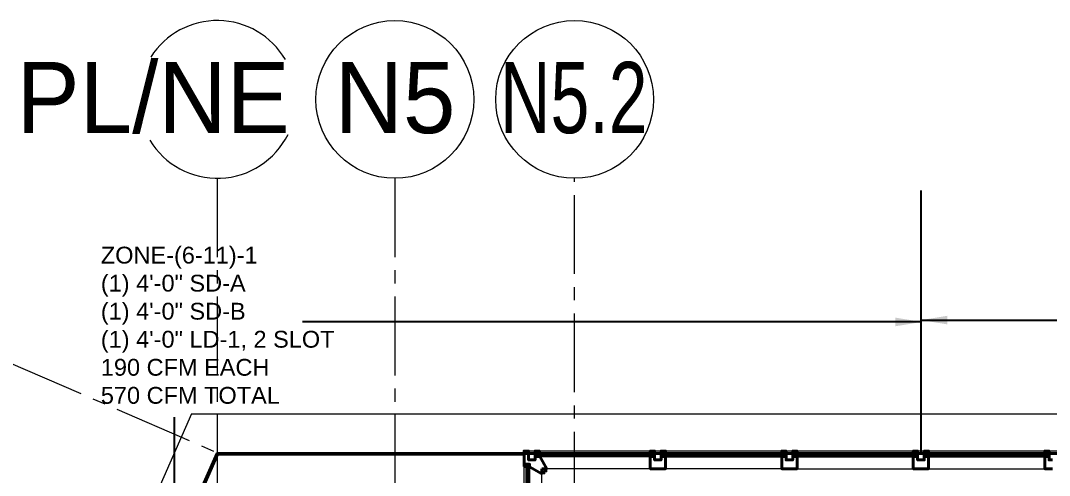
# Model space of a CAD drawing. Header units: inches. Extents: x -26012 to 27, y -3347 to 2082.
# Drawn here: x -24111.8 to -23642.4, y 1532 to 1739.7 of the extents above; entities that cross this region are included whole.
import ezdxf

# ---------------------------------------------------------------- set-up
doc = ezdxf.new("R2010")
doc.units = ezdxf.units.IN
doc.header["$LTSCALE"] = 48
doc.header["$MEASUREMENT"] = 0
doc.linetypes.add('A_Column Grid$0$CENTER2', pattern=[1.125, 0.75, -0.125, 0.125, -0.125])
for name, color, linetype in [('A104$0$A-CLNG-RAIL', 8, 'Continuous'), ('A104$0$A-FLOR-AWNG', 8, 'Continuous'), ('A104$0$A-GLAZ', 8, 'Continuous'), ('A104$0$A-GLAZ-ABOVE', 8, 'Continuous'), ('A104$0$A-GLAZ-CRNA', 8, 'Continuous'), ('A104$0$C-PROP', 8, 'Continuous'), ('A_Column Grid$0$A-GRID-1D1-15', 8, 'A_Column Grid$0$CENTER2'), ('A_Column Grid$0$A-GRID-GRD1-12', 8, 'A_Column Grid$0$CENTER2'), ('A_Column Grid$0$A-GRID-GRD1-15', 8, 'A_Column Grid$0$CENTER2'), ('A_Column Grid$0$A-GRID-ID1-12', 8, 'A_Column Grid$0$CENTER2'), ('M-HVAC-anno', 6, 'Continuous'), ('XREF', 8, 'Continuous')]:
    doc.layers.add(name, color=color, linetype=linetype)
doc.styles.add('A_Column Grid$0$Style-Arial', font='arial.ttf')
doc.styles.add('M08', font='arial.ttf', dxfattribs={"height": 7.68})
doc.styles.get("Standard").update_dxf_attribs({"font": 'simplex.shx'})
doc.dimstyles.new('STANDARD$7', dxfattribs={"dimtxt": 0.18, "dimasz": 0.125, "dimexe": 0.18, "dimexo": 0.06, "dimgap": 0.09, "dimtad": 0, "dimtih": 1, "dimtoh": 1, "dimdec": 4, "dimzin": 0, "dimdsep": 46, "dimtxsty": 'Standard', "dimcen": 0.09, "dimadec": 0, "dimazin": 0, "dimtfac": 1, "dimtdec": 4, "dimtofl": 0, "dimtmove": 0, "dimatfit": 3, "dimfxl": 1, "dimtolj": 1, "dimtzin": 0, "dimarcsym": 0})

# ---------------------------------------------------------------- blocks, each defined once
blk = doc.blocks.new('A104')
at = {"layer": 'A104$0$A-CLNG-RAIL', "lineweight": 13}
for p, q in [((-23873.0387, 1534.7355), (-23873.0387, 1535.0975)), ((-23873.0387, 1535.0975), (-23872.9887, 1535.0975)), ((-23872.9887, 1535.0975), (-23872.9887, 1535.0145)), ((-23872.9887, 1535.0145), (-23872.9537, 1534.8895)), ((-23872.9537, 1534.8895), (-23872.9887, 1534.8895)), ((-23872.9887, 1534.8895), (-23872.9887, 1534.7955)), ((-23872.9887, 1534.7955), (-23872.2027, 1534.7955)), ((-23872.2377, 1534.8895), (-23872.2027, 1535.0145)), ((-23872.2027, 1534.8895), (-23872.2377, 1534.8895)), ((-23872.2027, 1535.0145), (-23872.2027, 1535.0975)), ((-23872.2027, 1535.0975), (-23872.1577, 1535.0975)), ((-23872.2027, 1534.7955), (-23872.2027, 1534.8895)), ((-23872.1577, 1535.0975), (-23872.1577, 1534.8755)), ((-23872.1577, 1534.8755), (-23871.7837, 1534.8755)), ((-23871.7837, 1534.8255), (-23872.0837, 1534.8255)), ((-23872.0837, 1534.8255), (-23872.0837, 1534.7755)), ((-23871.7837, 1534.8755), (-23871.7837, 1535.0975)), ((-23871.7837, 1535.0975), (-23871.7387, 1535.0975)), ((-23871.7837, 1534.7755), (-23871.7837, 1534.8255)), ((-23871.7387, 1535.0975), (-23871.7387, 1534.7355)), ((-23873.6614, 1534.0994), (-23874.0234, 1534.0994)), ((-23874.0234, 1534.0994), (-23874.0234, 1534.0494)), ((-23874.0234, 1534.0494), (-23873.9404, 1534.0494)), ((-23873.9404, 1533.2634), (-23874.0234, 1533.2634)), ((-23874.0234, 1533.2634), (-23874.0234, 1533.2184)), ((-23874.0234, 1533.2184), (-23873.8014, 1533.2184)), ((-23873.8014, 1532.8444), (-23874.0234, 1532.8444)), ((-23874.0234, 1532.8444), (-23874.0234, 1532.7994)), ((-23874.0234, 1532.7994), (-23873.6614, 1532.7994)), ((-23873.9404, 1534.0494), (-23873.8154, 1534.0144)), ((-23873.8154, 1533.2984), (-23873.9404, 1533.2634)), ((-23873.8154, 1534.0144), (-23873.8154, 1534.0494)), ((-23873.8154, 1534.0494), (-23873.7214, 1534.0494)), ((-23873.8154, 1533.2634), (-23873.8154, 1533.2984)), ((-23873.7214, 1533.2634), (-23873.8154, 1533.2634)), ((-23873.8014, 1533.2184), (-23873.8014, 1532.8444)), ((-23873.7514, 1532.8444), (-23873.7514, 1533.1444)), ((-23873.7514, 1533.1444), (-23873.7014, 1533.1444)), ((-23873.7014, 1532.8444), (-23873.7514, 1532.8444)), ((-23873.7214, 1534.0494), (-23873.7214, 1533.2634)), ((-23873.7014, 1533.1444), (-23873.7014, 1533.0844)), ((-23873.7014, 1533.0844), (-23873.6614, 1533.0844)), ((-23873.6614, 1532.9044), (-23873.7014, 1532.9044)), ((-23873.7014, 1532.9044), (-23873.7014, 1532.8444)), ((-23873.6614, 1534.0164), (-23873.6614, 1534.0994)), ((-23873.6264, 1533.8914), (-23873.6614, 1534.0164)), ((-23873.6614, 1533.7974), (-23873.6614, 1533.8914)), ((-23873.6614, 1533.8914), (-23873.6264, 1533.8914)), ((-23872.8354, 1533.7974), (-23873.6614, 1533.7974)), ((-23873.6614, 1533.0844), (-23873.6614, 1533.7474)), ((-23873.6614, 1533.7474), (-23872.8854, 1533.7474)), ((-23873.6614, 1532.7994), (-23873.6614, 1532.9044)), ((-23872.9557, 1534.7355), (-23873.0387, 1534.7355)), ((-23872.8854, 1533.1894), (-23872.9754, 1533.1894)), ((-23872.9754, 1533.1894), (-23872.9754, 1533.0844)), ((-23872.9754, 1533.0844), (-23872.9354, 1533.0844)), ((-23872.9354, 1532.9044), (-23872.9754, 1532.9044)), ((-23872.9754, 1532.9044), (-23872.9754, 1532.7994)), ((-23872.9754, 1532.7994), (-23872.8354, 1532.7994)), ((-23872.8307, 1534.7005), (-23872.9557, 1534.7355)), ((-23872.9354, 1533.0844), (-23872.9354, 1533.1444)), ((-23872.9354, 1533.1444), (-23872.8854, 1533.1444)), ((-23872.9354, 1532.8444), (-23872.9354, 1532.9044)), ((-23872.8854, 1532.8444), (-23872.9354, 1532.8444)), ((-23872.8854, 1533.7474), (-23872.8854, 1533.1894)), ((-23872.8854, 1533.1444), (-23872.8854, 1532.8444)), ((-23872.8354, 1532.7994), (-23872.8354, 1533.7974)), ((-23872.7367, 1534.7355), (-23872.8307, 1534.7355)), ((-23872.8307, 1534.7355), (-23872.8307, 1534.7005)), ((-23872.7367, 1533.9095), (-23872.7367, 1534.7355)), ((-23871.7387, 1533.9095), (-23872.7367, 1533.9095)), ((-23872.0237, 1534.7355), (-23872.6867, 1534.7355)), ((-23872.6867, 1534.7355), (-23872.6867, 1533.9595)), ((-23872.6867, 1533.9595), (-23872.1287, 1533.9595)), ((-23872.1287, 1533.9595), (-23872.1287, 1534.0495)), ((-23872.1287, 1534.0495), (-23872.0237, 1534.0495)), ((-23872.0837, 1534.7755), (-23872.0237, 1534.7755)), ((-23872.0237, 1534.0095), (-23872.0837, 1534.0095)), ((-23872.0837, 1534.0095), (-23872.0837, 1533.9595)), ((-23872.0837, 1533.9595), (-23871.7837, 1533.9595)), ((-23872.0237, 1534.7755), (-23872.0237, 1534.7355)), ((-23872.0237, 1534.0495), (-23872.0237, 1534.0095)), ((-23871.8437, 1534.7355), (-23871.8437, 1534.7755)), ((-23871.8437, 1534.7755), (-23871.7837, 1534.7755)), ((-23871.7387, 1534.7355), (-23871.8437, 1534.7355)), ((-23871.8437, 1534.0095), (-23871.8437, 1534.0495)), ((-23871.8437, 1534.0495), (-23871.7387, 1534.0495)), ((-23871.7837, 1534.0095), (-23871.8437, 1534.0095)), ((-23871.7837, 1533.9595), (-23871.7837, 1534.0095)), ((-23871.7387, 1534.0495), (-23871.7387, 1533.9095))]:
    blk.add_line(p, q, dxfattribs=at)
at = {"layer": 'A104$0$A-CLNG-RAIL', "lineweight": 13, "flags": 128}
for points in [[(-23871.8389, 1534.8023), (-23872.0264, 1534.8023)], [(-23873.7281, 1532.8996), (-23873.7281, 1533.0871)], [(-23873.716, 1533.0547), (-23873.6615, 1533.0668), (-23873.5889, 1533.0728), (-23873.3975, 1533.1187)], [(-23872.93, 1533.0547), (-23872.9845, 1533.0668), (-23873.0571, 1533.0728), (-23873.2485, 1533.1187)], [(-23872.9179, 1532.8996), (-23872.9179, 1533.0871)], [(-23871.9939, 1534.7902), (-23872.006, 1534.7357), (-23872.0121, 1534.663), (-23872.0579, 1534.4716)], [(-23871.9939, 1534.0041), (-23872.006, 1534.0586), (-23872.0121, 1534.1313), (-23872.0579, 1534.3227)], [(-23871.8389, 1533.992), (-23872.0264, 1533.992)]]:
    blk.add_lwpolyline(points, dxfattribs=at)
at = {"layer": 'A104$0$A-CLNG-RAIL', "lineweight": 13}
for points in [[(-23871.9394, 1534.8023), (-23871.9515, 1534.6933), (-23871.9394, 1534.6267), (-23871.9448, 1534.6025), (-23871.9454, 1534.4716)], [(-23871.9186, 1534.8023), (-23871.9212, 1534.7841), (-23871.9273, 1534.7417), (-23871.9152, 1534.6509), (-23871.8976, 1534.6025), (-23871.8753, 1534.4716)], [(-23871.891, 1534.7962), (-23871.891, 1534.7599), (-23871.891, 1534.7054), (-23871.8607, 1534.6328), (-23871.8455, 1534.6025), (-23871.801, 1534.4716)], [(-23871.8607, 1534.7962), (-23871.8728, 1534.7478), (-23871.8546, 1534.6994), (-23871.8183, 1534.6267), (-23871.8031, 1534.6025), (-23871.7479, 1534.4716)], [(-23873.7281, 1533.0002), (-23873.6191, 1533.0123), (-23873.5526, 1533.0002), (-23873.5283, 1533.0055), (-23873.3975, 1533.0061)], [(-23873.7281, 1532.9794), (-23873.7099, 1532.982), (-23873.6676, 1532.988), (-23873.5768, 1532.9759), (-23873.5283, 1532.9583), (-23873.3975, 1532.9361)], [(-23873.722, 1532.9517), (-23873.6857, 1532.9517), (-23873.6312, 1532.9517), (-23873.5586, 1532.9214), (-23873.5283, 1532.9063), (-23873.3975, 1532.8618)], [(-23873.722, 1532.9214), (-23873.6736, 1532.9335), (-23873.6252, 1532.9154), (-23873.5526, 1532.879), (-23873.5283, 1532.8639), (-23873.3975, 1532.8087)], [(-23873.716, 1533.0365), (-23873.6615, 1533.0365), (-23873.601, 1533.0365), (-23873.5526, 1533.0486), (-23873.5283, 1533.0521), (-23873.3975, 1533.0764)], [(-23872.93, 1533.0365), (-23872.9845, 1533.0365), (-23873.045, 1533.0365), (-23873.0934, 1533.0486), (-23873.1176, 1533.0521), (-23873.2485, 1533.0764)], [(-23872.9179, 1533.0002), (-23873.0268, 1533.0123), (-23873.0934, 1533.0002), (-23873.1176, 1533.0055), (-23873.2485, 1533.0061)], [(-23872.9179, 1532.9794), (-23872.936, 1532.982), (-23872.9784, 1532.988), (-23873.0692, 1532.9759), (-23873.1176, 1532.9583), (-23873.2485, 1532.9361)], [(-23872.9239, 1532.9517), (-23872.9602, 1532.9517), (-23873.0147, 1532.9517), (-23873.0874, 1532.9214), (-23873.1176, 1532.9063), (-23873.2485, 1532.8618)], [(-23872.9239, 1532.9214), (-23872.9724, 1532.9335), (-23873.0208, 1532.9154), (-23873.0934, 1532.879), (-23873.1176, 1532.8639), (-23873.2485, 1532.8087)], [(-23871.9758, 1534.7902), (-23871.9758, 1534.7357), (-23871.9758, 1534.6751), (-23871.9879, 1534.6267), (-23871.9913, 1534.6025), (-23872.0156, 1534.4716)], [(-23871.9758, 1534.0041), (-23871.9758, 1534.0586), (-23871.9758, 1534.1192), (-23871.9879, 1534.1676), (-23871.9913, 1534.1918), (-23872.0156, 1534.3227)], [(-23871.9394, 1533.992), (-23871.9515, 1534.101), (-23871.9394, 1534.1676), (-23871.9448, 1534.1918), (-23871.9454, 1534.3227)], [(-23871.9186, 1533.992), (-23871.9212, 1534.0102), (-23871.9273, 1534.0526), (-23871.9152, 1534.1434), (-23871.8976, 1534.1918), (-23871.8753, 1534.3227)], [(-23871.891, 1533.9981), (-23871.891, 1534.0344), (-23871.891, 1534.0889), (-23871.8607, 1534.1615), (-23871.8455, 1534.1918), (-23871.801, 1534.3227)], [(-23871.8607, 1533.9981), (-23871.8728, 1534.0465), (-23871.8546, 1534.0949), (-23871.8183, 1534.1676), (-23871.8031, 1534.1918), (-23871.7479, 1534.3227)]]:
    blk.add_open_spline(points, degree=3, dxfattribs=at)
for points in [[(-23872.8354, 1533.8595), (-23871.7387, 1533.8595), (-23871.7387, 1533.9095), (-23872.8354, 1533.9095)], [(-23872.7854, 1533.8595), (-23872.7854, 1532.7994), (-23872.8354, 1532.7994), (-23872.8354, 1533.8595)]]:
    blk.add_3dface(points, dxfattribs=at)
at = {"layer": 'A104$0$A-FLOR-AWNG', "lineweight": 0}
for p, q in [((-24033.7396, 1560.0949), (-24684.5815, 90.1818)), ((-24033.7396, 1560.0949), (-24195.532, 1194.69)), ((-24033.7396, 1560.0949), (-21043.1174, 1560.0949)), ((-24033.7396, 1560.0949), (-23668.5007, 1560.0949)), ((-24022.024, 1542.0949), (-24087.6291, 1393.9272)), ((-24021.6172, 1541.4699), (-24087.0576, 1393.6742)), ((-24022.024, 1542.0949), (-23882.0254, 1542.0949)), ((-24021.6172, 1541.4699), (-23882.0254, 1541.4699))]:
    blk.add_line(p, q, dxfattribs=at)
at = {"layer": 'A104$0$A-GLAZ', "lineweight": 0}
for p, q in [((-21060.0239, 1543.0949), (-23882.0254, 1543.0991)), ((-23668.5007, 1543.0987), (-23882.0254, 1543.0991)), ((-23823.7728, 1541.8475), (-23875.774, 1541.8475)), ((-23823.7728, 1541.3475), (-23875.774, 1541.3475)), ((-23763.7734, 1541.8475), (-23818.2734, 1541.8475)), ((-23763.7734, 1541.3475), (-23818.2734, 1541.3475)), ((-23758.2739, 1541.8475), (-23703.7739, 1541.8475)), ((-23758.2739, 1541.3475), (-23703.7739, 1541.3475)), ((-23698.2739, 1541.8475), (-23643.7739, 1541.8475)), ((-23698.2739, 1541.3475), (-23643.7739, 1541.3475)), ((-23824.5234, 1535.0975), (-23874.0234, 1535.0975)), ((-23764.5234, 1535.0975), (-23817.5234, 1535.0975)), ((-23757.5239, 1535.0975), (-23704.5239, 1535.0975)), ((-23697.5239, 1535.0975), (-23644.5239, 1535.0975))]:
    blk.add_line(p, q, dxfattribs=at)
at = {"layer": 'A104$0$A-GLAZ', "lineweight": 30}
for p, q in [((-23875.7755, 1540.849), (-23875.7755, 1542.0975)), ((-23823.7728, 1542.0975), (-23875.774, 1542.0975)), ((-23875.774, 1541.0975), (-23875.774, 1542.0975)), ((-23823.7739, 1540.8484), (-23875.774, 1540.8484))]:
    blk.add_line(p, q, dxfattribs=at)
at = {"layer": 'A104$0$A-GLAZ', "lineweight": 40}
for p, q in [((-23823.7728, 1540.8475), (-23823.7728, 1542.0975)), ((-23763.7734, 1542.0975), (-23818.2734, 1542.0975)), ((-23818.2734, 1540.8475), (-23818.2734, 1542.0975)), ((-23763.7734, 1540.8475), (-23818.2734, 1540.8475)), ((-23763.7734, 1540.8475), (-23763.7734, 1542.0975)), ((-23758.2739, 1540.8475), (-23758.2739, 1542.0975)), ((-23758.2739, 1542.0975), (-23703.7739, 1542.0975)), ((-23758.2739, 1540.8475), (-23703.7739, 1540.8475)), ((-23703.7739, 1540.8475), (-23703.7739, 1542.0975)), ((-23698.2739, 1540.8475), (-23698.2739, 1542.0975)), ((-23698.2739, 1542.0975), (-23643.7739, 1542.0975)), ((-23698.2739, 1540.8475), (-23643.7739, 1540.8475)), ((-23643.7739, 1540.8475), (-23643.7739, 1542.0975)), ((-23871.7253, 1535.0975), (-23874.0234, 1535.0975)), ((-23874.0234, 1532.7994), (-23874.0234, 1535.0975))]:
    blk.add_line(p, q, dxfattribs=at)
at = {"layer": 'A104$0$A-GLAZ', "lineweight": 0, "flags": 128}
blk.add_lwpolyline([(-24088.548, 1394.3341), (-23923.6618, 1321.3286), (-23882.0234, 1362.5121), (-23882.0254, 1543.0991)], dxfattribs=at)
at = {"layer": 'A104$0$A-GLAZ', "lineweight": 40, "flags": 128}
for points in [[(-23878.5239, 1539.0928), (-23880.0236, 1539.0928), (-23880.0236, 1543.0996), (-23882.0236, 1543.0996), (-23882.0236, 1542.3496), (-23882.0236, 1540.8496), (-23882.0236, 1536.0928)], [(-23880.0236, 1539.0853), (-23880.0236, 1543.0996)], [(-23878.5239, 1539.0928), (-23877.0242, 1539.0928), (-23877.0242, 1543.0996), (-23875.0242, 1543.0996), (-23875.0242, 1542.3496), (-23876.0242, 1542.3496), (-23876.0242, 1540.5976), (-23874.9255, 1540.5977), (-23871.7253, 1535.0975)], [(-23821.0231, 1539.0975), (-23822.5228, 1539.0975), (-23822.5228, 1543.0975), (-23824.5228, 1543.0975), (-23824.5228, 1542.3475), (-23823.5228, 1542.3475), (-23823.5228, 1540.5975), (-23824.5228, 1540.5975), (-23824.5228, 1535.0975), (-23821.0231, 1535.0975)], [(-23821.0231, 1539.0975), (-23819.5234, 1539.0975), (-23819.5234, 1543.0975), (-23817.5234, 1543.0975), (-23817.5234, 1542.3475), (-23818.5234, 1542.3475), (-23818.5234, 1540.5975), (-23817.5234, 1540.5975), (-23817.5234, 1535.0975), (-23821.0231, 1535.0975)], [(-23761.0231, 1539.0975), (-23762.5234, 1539.0975), (-23762.5234, 1543.0975), (-23764.5234, 1543.0975), (-23764.5234, 1542.3475), (-23763.5234, 1542.3475), (-23763.5234, 1540.5975), (-23764.5234, 1540.5975), (-23764.5234, 1535.0975), (-23761.0231, 1535.0975)], [(-23761.0242, 1539.0975), (-23759.5239, 1539.0975), (-23759.5239, 1543.0975), (-23757.5239, 1543.0975), (-23757.5239, 1542.3475), (-23758.5239, 1542.3475), (-23758.5239, 1540.5975), (-23757.5239, 1540.5975), (-23757.5239, 1535.0975), (-23761.0242, 1535.0975)], [(-23701.0242, 1539.0975), (-23702.5239, 1539.0975), (-23702.5239, 1543.0975), (-23704.5239, 1543.0975), (-23704.5239, 1542.3475), (-23703.5239, 1542.3475), (-23703.5239, 1540.5975), (-23704.5239, 1540.5975), (-23704.5239, 1535.0975), (-23701.0242, 1535.0975)], [(-23701.0242, 1539.0975), (-23699.5239, 1539.0975), (-23699.5239, 1543.0975), (-23697.5239, 1543.0975), (-23697.5239, 1542.3475), (-23698.5239, 1542.3475), (-23698.5239, 1540.5975), (-23697.5239, 1540.5975), (-23697.5239, 1535.0975), (-23701.0242, 1535.0975)], [(-23641.0242, 1539.0975), (-23642.5239, 1539.0975), (-23642.5239, 1543.0975), (-23644.5239, 1543.0975), (-23644.5239, 1542.3475), (-23643.5239, 1542.3475), (-23643.5239, 1540.5975), (-23644.5239, 1540.5975), (-23644.5239, 1535.0975), (-23641.0242, 1535.0975)], [(-23882.0255, 1536.0984), (-23881.2755, 1536.0984), (-23881.2755, 1537.0984), (-23879.5235, 1537.0984), (-23879.5236, 1535.9997), (-23874.0234, 1532.7994)]]:
    blk.add_lwpolyline(points, dxfattribs=at)
at = {"layer": 'A104$0$A-GLAZ', "lineweight": 0}
for p in [(-23882.0254, 1543.099), (-23882.0231, 1542.099), (-23882.0231, 1542.099), (-23881.5219, 1542.0982), (-23881.0219, 1542.0975)]:
    blk.add_point(p, dxfattribs=at)
at = {"layer": 'A104$0$A-GLAZ-ABOVE', "lineweight": 13}
for p, q in [((-23873.068, 1534.7295), (-23873.068, 1535.0915)), ((-23873.068, 1535.0915), (-23873.018, 1535.0915)), ((-23873.018, 1535.0915), (-23873.018, 1535.0085)), ((-23873.018, 1535.0085), (-23872.983, 1534.8835)), ((-23872.983, 1534.8835), (-23873.018, 1534.8835)), ((-23873.018, 1534.8835), (-23873.018, 1534.7895)), ((-23872.267, 1534.8835), (-23872.232, 1535.0085)), ((-23872.232, 1534.8835), (-23872.267, 1534.8835)), ((-23872.232, 1535.0085), (-23872.232, 1535.0915)), ((-23872.232, 1535.0915), (-23872.187, 1535.0915)), ((-23872.232, 1534.7895), (-23872.232, 1534.8835)), ((-23872.187, 1535.0915), (-23872.187, 1534.8695)), ((-23872.187, 1534.8695), (-23871.813, 1534.8695)), ((-23871.813, 1534.8195), (-23872.113, 1534.8195)), ((-23872.113, 1534.8195), (-23872.113, 1534.7695)), ((-23871.813, 1534.8695), (-23871.813, 1535.0915)), ((-23871.813, 1535.0915), (-23871.768, 1535.0915)), ((-23871.813, 1534.7695), (-23871.813, 1534.8195)), ((-23871.768, 1535.0915), (-23871.768, 1534.7295)), ((-23873.6554, 1534.1415), (-23874.0174, 1534.1415)), ((-23874.0174, 1534.1415), (-23874.0174, 1534.0915)), ((-23874.0174, 1534.0915), (-23873.9344, 1534.0915)), ((-23873.9344, 1533.3055), (-23874.0174, 1533.3055)), ((-23874.0174, 1533.3055), (-23874.0174, 1533.2605)), ((-23874.0174, 1533.2605), (-23873.7954, 1533.2605)), ((-23873.7954, 1532.8865), (-23874.0174, 1532.8865)), ((-23874.0174, 1532.8865), (-23874.0174, 1532.8415)), ((-23874.0174, 1532.8415), (-23873.6554, 1532.8415)), ((-23873.9344, 1534.0915), (-23873.8094, 1534.0565)), ((-23873.8094, 1533.3405), (-23873.9344, 1533.3055)), ((-23873.8094, 1534.0565), (-23873.8094, 1534.0915)), ((-23873.8094, 1534.0915), (-23873.7154, 1534.0915)), ((-23873.8094, 1533.3055), (-23873.8094, 1533.3405)), ((-23873.7154, 1533.3055), (-23873.8094, 1533.3055)), ((-23873.7954, 1533.2605), (-23873.7954, 1532.8865)), ((-23873.7454, 1532.8865), (-23873.7454, 1533.1865)), ((-23873.7454, 1533.1865), (-23873.6954, 1533.1865)), ((-23873.6954, 1532.8865), (-23873.7454, 1532.8865)), ((-23873.7154, 1534.0915), (-23873.7154, 1533.3055)), ((-23873.6954, 1533.1865), (-23873.6954, 1533.1265)), ((-23873.6954, 1533.1265), (-23873.6554, 1533.1265)), ((-23873.6554, 1532.9465), (-23873.6954, 1532.9465)), ((-23873.6954, 1532.9465), (-23873.6954, 1532.8865)), ((-23873.6554, 1534.0585), (-23873.6554, 1534.1415)), ((-23873.6204, 1533.9335), (-23873.6554, 1534.0585)), ((-23873.6554, 1533.8395), (-23873.6554, 1533.9335)), ((-23873.6554, 1533.9335), (-23873.6204, 1533.9335)), ((-23872.8294, 1533.8395), (-23873.6554, 1533.8395)), ((-23873.6554, 1533.1265), (-23873.6554, 1533.7895)), ((-23873.6554, 1533.7895), (-23872.8794, 1533.7895)), ((-23873.6554, 1532.8415), (-23873.6554, 1532.9465)), ((-23872.985, 1534.7295), (-23873.068, 1534.7295)), ((-23873.018, 1534.7895), (-23872.232, 1534.7895)), ((-23872.86, 1534.6945), (-23872.985, 1534.7295)), ((-23872.8794, 1533.2315), (-23872.9694, 1533.2315)), ((-23872.9694, 1533.2315), (-23872.9694, 1533.1265)), ((-23872.9694, 1533.1265), (-23872.9294, 1533.1265)), ((-23872.9294, 1532.9465), (-23872.9694, 1532.9465)), ((-23872.9694, 1532.9465), (-23872.9694, 1532.8415)), ((-23872.9694, 1532.8415), (-23872.8294, 1532.8415)), ((-23872.9294, 1533.1265), (-23872.9294, 1533.1865)), ((-23872.9294, 1533.1865), (-23872.8794, 1533.1865)), ((-23872.9294, 1532.8865), (-23872.9294, 1532.9465)), ((-23872.8794, 1532.8865), (-23872.9294, 1532.8865)), ((-23872.8794, 1533.7895), (-23872.8794, 1533.2315)), ((-23872.8794, 1533.1865), (-23872.8794, 1532.8865)), ((-23872.766, 1534.7295), (-23872.86, 1534.7295)), ((-23872.86, 1534.7295), (-23872.86, 1534.6945)), ((-23872.8294, 1532.8415), (-23872.8294, 1533.8395)), ((-23872.766, 1533.9035), (-23872.766, 1534.7295)), ((-23871.768, 1533.9035), (-23872.766, 1533.9035)), ((-23872.053, 1534.7295), (-23872.716, 1534.7295)), ((-23872.716, 1534.7295), (-23872.716, 1533.9535)), ((-23872.716, 1533.9535), (-23872.158, 1533.9535)), ((-23872.158, 1533.9535), (-23872.158, 1534.0435)), ((-23872.158, 1534.0435), (-23872.053, 1534.0435)), ((-23872.113, 1534.7695), (-23872.053, 1534.7695)), ((-23872.053, 1534.0035), (-23872.113, 1534.0035)), ((-23872.113, 1534.0035), (-23872.113, 1533.9535)), ((-23872.113, 1533.9535), (-23871.813, 1533.9535)), ((-23872.053, 1534.7695), (-23872.053, 1534.7295)), ((-23872.053, 1534.0435), (-23872.053, 1534.0035)), ((-23871.873, 1534.7295), (-23871.873, 1534.7695)), ((-23871.873, 1534.7695), (-23871.813, 1534.7695)), ((-23871.768, 1534.7295), (-23871.873, 1534.7295)), ((-23871.873, 1534.0035), (-23871.873, 1534.0435)), ((-23871.873, 1534.0435), (-23871.768, 1534.0435)), ((-23871.813, 1534.0035), (-23871.873, 1534.0035)), ((-23871.813, 1533.9535), (-23871.813, 1534.0035)), ((-23871.768, 1534.0435), (-23871.768, 1533.9035))]:
    blk.add_line(p, q, dxfattribs=at)
at = {"layer": 'A104$0$A-GLAZ-ABOVE', "lineweight": 13, "flags": 128}
for points in [[(-23871.8682, 1534.7963), (-23872.0557, 1534.7963)], [(-23873.7221, 1532.9418), (-23873.7221, 1533.1293)], [(-23873.71, 1533.0968), (-23873.6555, 1533.1089), (-23873.5829, 1533.115), (-23873.3915, 1533.1608)], [(-23872.924, 1533.0968), (-23872.9785, 1533.1089), (-23873.0511, 1533.115), (-23873.2425, 1533.1608)], [(-23872.9119, 1532.9418), (-23872.9119, 1533.1293)], [(-23872.0232, 1534.7842), (-23872.0353, 1534.7297), (-23872.0414, 1534.6571), (-23872.0872, 1534.4657)], [(-23872.0232, 1533.9982), (-23872.0353, 1534.0527), (-23872.0414, 1534.1253), (-23872.0872, 1534.3167)], [(-23871.8682, 1533.9861), (-23872.0557, 1533.9861)]]:
    blk.add_lwpolyline(points, dxfattribs=at)
at = {"layer": 'A104$0$A-GLAZ-ABOVE', "lineweight": 13}
for points in [[(-23871.9687, 1534.7963), (-23871.9808, 1534.6873), (-23871.9687, 1534.6207), (-23871.9741, 1534.5965), (-23871.9747, 1534.4657)], [(-23871.9479, 1534.7963), (-23871.9505, 1534.7781), (-23871.9566, 1534.7358), (-23871.9445, 1534.645), (-23871.9268, 1534.5965), (-23871.9046, 1534.4657)], [(-23871.9202, 1534.7902), (-23871.9202, 1534.7539), (-23871.9202, 1534.6994), (-23871.8899, 1534.6268), (-23871.8748, 1534.5965), (-23871.8303, 1534.4657)], [(-23871.8899, 1534.7902), (-23871.9021, 1534.7418), (-23871.8839, 1534.6934), (-23871.8475, 1534.6207), (-23871.8324, 1534.5965), (-23871.7772, 1534.4657)], [(-23873.7221, 1533.0423), (-23873.6132, 1533.0544), (-23873.5466, 1533.0423), (-23873.5224, 1533.0477), (-23873.3915, 1533.0482)], [(-23873.7221, 1533.0215), (-23873.704, 1533.0241), (-23873.6616, 1533.0302), (-23873.5708, 1533.018), (-23873.5224, 1533.0004), (-23873.3915, 1532.9782)], [(-23873.7161, 1532.9938), (-23873.6798, 1532.9938), (-23873.6253, 1532.9938), (-23873.5526, 1532.9635), (-23873.5224, 1532.9484), (-23873.3915, 1532.9039)], [(-23873.7161, 1532.9635), (-23873.6676, 1532.9756), (-23873.6192, 1532.9575), (-23873.5466, 1532.9211), (-23873.5224, 1532.906), (-23873.3915, 1532.8508)], [(-23873.71, 1533.0786), (-23873.6555, 1533.0786), (-23873.595, 1533.0786), (-23873.5466, 1533.0907), (-23873.5224, 1533.0942), (-23873.3915, 1533.1185)], [(-23872.924, 1533.0786), (-23872.9785, 1533.0786), (-23873.039, 1533.0786), (-23873.0874, 1533.0907), (-23873.1117, 1533.0942), (-23873.2425, 1533.1185)], [(-23872.9119, 1533.0423), (-23873.0209, 1533.0544), (-23873.0874, 1533.0423), (-23873.1117, 1533.0477), (-23873.2425, 1533.0482)], [(-23872.9119, 1533.0215), (-23872.9301, 1533.0241), (-23872.9724, 1533.0302), (-23873.0632, 1533.018), (-23873.1117, 1533.0004), (-23873.2425, 1532.9782)], [(-23872.918, 1532.9938), (-23872.9543, 1532.9938), (-23873.0088, 1532.9938), (-23873.0814, 1532.9635), (-23873.1117, 1532.9484), (-23873.2425, 1532.9039)], [(-23872.918, 1532.9635), (-23872.9664, 1532.9756), (-23873.0148, 1532.9575), (-23873.0874, 1532.9211), (-23873.1117, 1532.906), (-23873.2425, 1532.8508)], [(-23872.005, 1534.7842), (-23872.005, 1534.7297), (-23872.005, 1534.6692), (-23872.0172, 1534.6207), (-23872.0206, 1534.5965), (-23872.0449, 1534.4657)], [(-23872.005, 1533.9982), (-23872.005, 1534.0527), (-23872.005, 1534.1132), (-23872.0172, 1534.1616), (-23872.0206, 1534.1858), (-23872.0449, 1534.3167)], [(-23871.9687, 1533.9861), (-23871.9808, 1534.095), (-23871.9687, 1534.1616), (-23871.9741, 1534.1858), (-23871.9747, 1534.3167)], [(-23871.9479, 1533.9861), (-23871.9505, 1534.0042), (-23871.9566, 1534.0466), (-23871.9445, 1534.1374), (-23871.9268, 1534.1858), (-23871.9046, 1534.3167)], [(-23871.9202, 1533.9921), (-23871.9202, 1534.0284), (-23871.9202, 1534.0829), (-23871.8899, 1534.1556), (-23871.8748, 1534.1858), (-23871.8303, 1534.3167)], [(-23871.8899, 1533.9921), (-23871.9021, 1534.0405), (-23871.8839, 1534.089), (-23871.8475, 1534.1616), (-23871.8324, 1534.1858), (-23871.7772, 1534.3167)]]:
    blk.add_open_spline(points, degree=3, dxfattribs=at)
at = {"layer": 'A104$0$A-GLAZ-CRNA', "lineweight": 30}
for p, q in [((-23881.0231, 1482.7228), (-23881.0231, 1536.8482)), ((-23879.773, 1482.7219), (-23879.773, 1536.8482))]:
    blk.add_line(p, q, dxfattribs=at)
at = {"layer": 'A104$0$A-GLAZ-CRNA', "lineweight": 0}
for p, q in [((-23880.7731, 1482.7228), (-23880.7731, 1536.8482)), ((-23880.2731, 1482.7228), (-23880.2731, 1536.8482)), ((-23874.0234, 1359.1754), (-23874.0234, 1535.0975))]:
    blk.add_line(p, q, dxfattribs=at)
at = {"layer": 'A104$0$C-PROP', "lineweight": 40, "flags": 128}
blk.add_lwpolyline([(-25004.5437, -676.9041), (-24022.0239, 1542.095), (-21061.0239, 1542.095), (-21061.0239, -676.9042)], dxfattribs=at)
blk = doc.blocks.new('A_Column Grid')
at = {"layer": 'A_Column Grid$0$A-GRID-1D1-15', "linetype": 'Continuous', "lineweight": 13}
blk.add_circle((-23941.02, 1703.67), 36, dxfattribs=at)
for start, end in [(30.3806, 147.4972), (211.1692, 333.6656)]:
    blk.add_arc((-24022.02, 1703.67), 36, start, end, dxfattribs=at)
at = {"layer": 'A_Column Grid$0$A-GRID-GRD1-12', "lineweight": 0}
blk.add_line((-23859.02, 1299.98), (-23859.02, 1667.67), dxfattribs=at)
at = {"layer": 'A_Column Grid$0$A-GRID-GRD1-15', "lineweight": 0}
for p, q in [((-24022.03, 1667.67), (-24022.03, 1340.91)), ((-23941.02, 1667.67), (-23941.02, -2700.91)), ((-24117.34, 1583.73), (-24022.03, 1542.39))]:
    blk.add_line(p, q, dxfattribs=at)
at = {"layer": 'A_Column Grid$0$A-GRID-ID1-12', "linetype": 'Continuous', "lineweight": 13}
blk.add_circle((-23859.02, 1703.67), 36, dxfattribs=at)
at = {"layer": 'A_Column Grid$0$A-GRID-1D1-15', "linetype": 'Continuous', "lineweight": 13, "style": 'A_Column Grid$0$Style-Arial', "width": 0.95}
for s, p in [('PL/NE', (-24113.61, 1688.27)), ('N5', (-23968.48, 1688.27))]:
    blk.add_text(s, height=32.5, dxfattribs=at).set_placement(p)
at = {"layer": 'A_Column Grid$0$A-GRID-ID1-12', "linetype": 'Continuous', "lineweight": 13, "style": 'A_Column Grid$0$Style-Arial', "width": 0.701538}
blk.add_text('N5.2', height=32.5, dxfattribs=at).set_placement((-23893, 1688.27))

msp = doc.modelspace()

# ---------------------------------------------------------------- linework, layer by layer
at = {"layer": 'M-HVAC-anno'}
msp.add_line((-23700.92, 1542.09), (-23700.92, 1662.09), dxfattribs=at)

# ---------------------------------------------------------------- block references
at = {"layer": 'XREF'}
for name in ['A_Column Grid', 'A104']:
    msp.add_blockref(name, (0, 0), dxfattribs=at)

# ---------------------------------------------------------------- texts
at = {"layer": 'M-HVAC-anno', "insert": (-24075.14, 1636.43), "char_height": 7.68, "width": 111.4687, "attachment_point": 1, "style": 'M08'}
msp.add_mtext('ZONE-(6-11)-1\\P(1) 4\'-0" SD-A\\P(1) 4\'-0" SD-B\\P(1) 4\'-0" LD-1, 2 SLOT\\P190 CFM EACH\\P570 CFM TOTAL', dxfattribs=at)

# ---------------------------------------------------------------- leaders
at = {"layer": 'M-HVAC-anno'}
for points in [[(-23700.63, 1602.08), (-23983.11, 1602.09)], [(-23700.92, 1602.93), (-23572.75, 1602.93)], [(-24041.51, 1438.7, 0.01), (-24041.51, 1558.64, 0.01)]]:
    msp.add_leader(points, dimstyle='STANDARD$7', override={"dimscale": 96, "dimgap": 0.09, "dimtad": 0}, dxfattribs=at)

doc.saveas('drawing.dxf')
